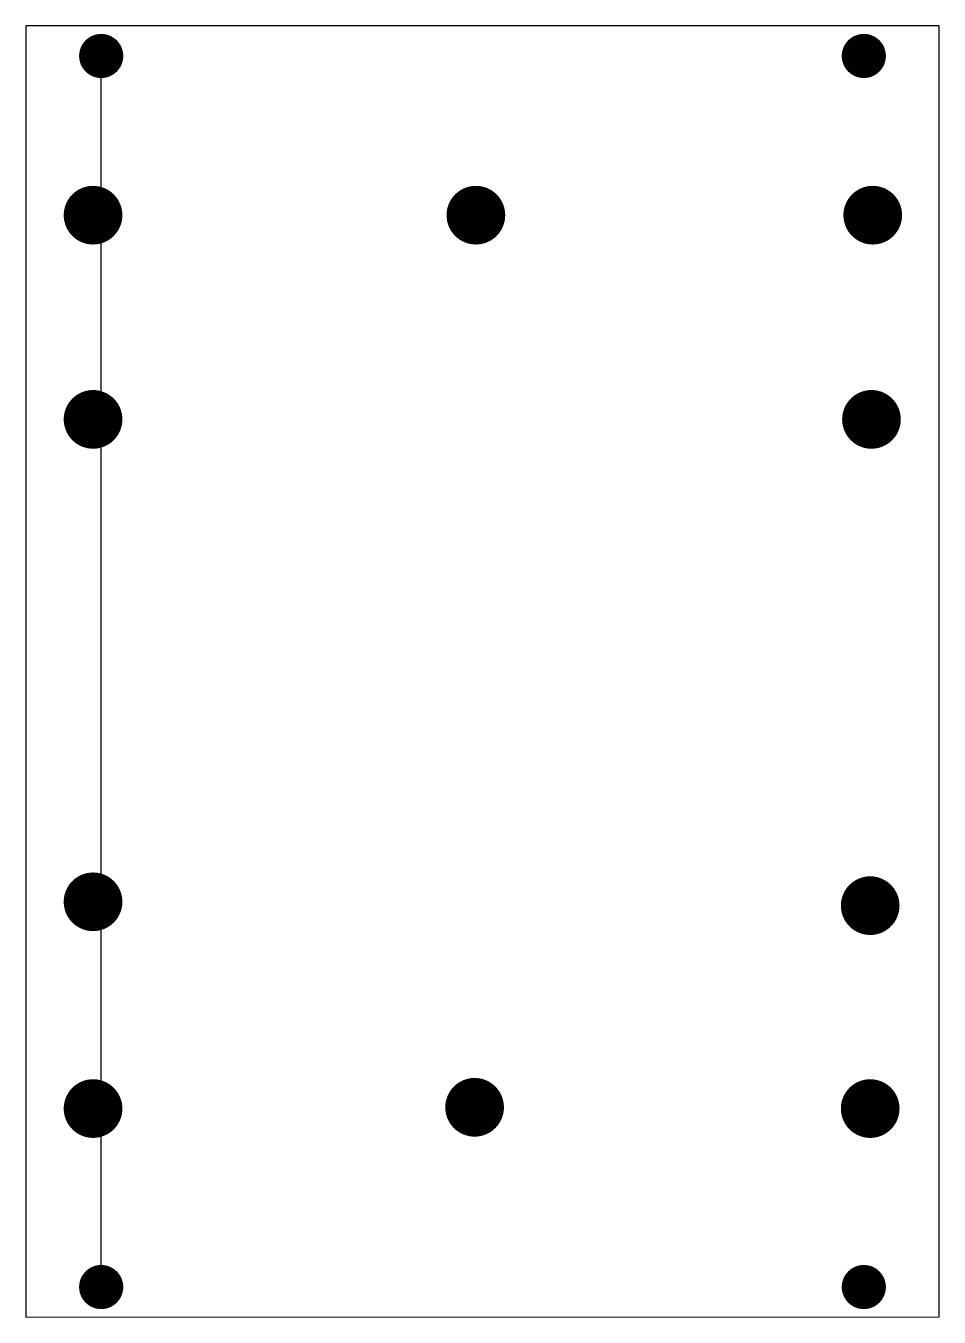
# Model space of a CAD drawing. Extents: x 0 to 91, y 0 to 128.
import ezdxf

# ---------------------------------------------------------------- set-up
doc = ezdxf.new("R2010")
doc.units = 0
for name, color, linetype in [('18', 82, 'CONTINUOUS'), ('19', 53, 'CONTINUOUS'), ('20', 7, 'CONTINUOUS'), ('21', 253, 'CONTINUOUS'), ('23', 7, 'CONTINUOUS'), ('29', 253, 'CONTINUOUS'), ('30', 253, 'CONTINUOUS'), ('39', 22, 'CONTINUOUS'), ('40', 175, 'CONTINUOUS'), ('41', 22, 'CONTINUOUS'), ('42', 175, 'CONTINUOUS'), ('43', 82, 'CONTINUOUS'), ('44', 253, 'CONTINUOUS'), ('51', 253, 'CONTINUOUS')]:
    doc.layers.add(name, color=color, linetype=linetype)

# ---------------------------------------------------------------- blocks, each defined once
blk = doc.blocks.new('ROUNDV')
at = {"const_width": 0.5}
blk.add_lwpolyline([(0, -0.25, 1), (0, 0.25, 1), (0, -0.25)], format="xyb", dxfattribs=at)

msp = doc.modelspace()

# ---------------------------------------------------------------- linework, layer by layer
at = {"layer": '19'}
msp.add_line((7.5, 2.952), (7.5, 125.452), dxfattribs=at)
at = {"layer": '20'}
for p, q in [((90.9, 128.452), (0, 128.452)), ((0, 128.452), (0, -0.048)), ((90.9, 0), (90.9, 128.452)), ((0, -0.048), (90.9, 0))]:
    msp.add_line(p, q, dxfattribs=at)
for centre in [(6.691, 109.61), (44.791, 109.61), (84.288, 109.61), (6.691, 89.29), (84.161, 89.29), (6.691, 41.284), (84.034, 40.903), (6.691, 20.71), (44.664, 20.837), (84.034, 20.71)]:
    msp.add_circle(centre, 1.6, dxfattribs=at)
at = {"layer": '21'}
for points, const_width in [([(6.691, 106.816, 1), (6.691, 112.404, 1), (6.691, 106.816)], 0.1524), ([(44.791, 106.816, 1), (44.791, 112.404, 1), (44.791, 106.816)], 0.1524), ([(84.288, 106.816, 1), (84.288, 112.404, 1), (84.288, 106.816)], 0.1524), ([(6.691, 108.11, 1), (6.691, 111.11, 1), (6.691, 108.11)], 0.2032), ([(44.791, 108.11, 1), (44.791, 111.11, 1), (44.791, 108.11)], 0.2032), ([(84.288, 108.11, 1), (84.288, 111.11, 1), (84.288, 108.11)], 0.2032), ([(6.691, 86.496, 1), (6.691, 92.084, 1), (6.691, 86.496)], 0.1524), ([(84.161, 86.496, 1), (84.161, 92.084, 1), (84.161, 86.496)], 0.1524), ([(6.691, 87.79, 1), (6.691, 90.79, 1), (6.691, 87.79)], 0.2032), ([(84.161, 87.79, 1), (84.161, 90.79, 1), (84.161, 87.79)], 0.2032), ([(6.691, 38.49, 1), (6.691, 44.078, 1), (6.691, 38.49)], 0.1524), ([(84.034, 38.109, 1), (84.034, 43.697, 1), (84.034, 38.109)], 0.1524), ([(6.691, 39.784, 1), (6.691, 42.784, 1), (6.691, 39.784)], 0.2032), ([(84.034, 39.403, 1), (84.034, 42.403, 1), (84.034, 39.403)], 0.2032), ([(6.691, 17.916, 1), (6.691, 23.504, 1), (6.691, 17.916)], 0.1524), ([(44.664, 18.043, 1), (44.664, 23.631, 1), (44.664, 18.043)], 0.1524), ([(84.034, 17.916, 1), (84.034, 23.504, 1), (84.034, 17.916)], 0.1524), ([(6.691, 19.21, 1), (6.691, 22.21, 1), (6.691, 19.21)], 0.2032), ([(44.664, 19.337, 1), (44.664, 22.337, 1), (44.664, 19.337)], 0.2032), ([(84.034, 19.21, 1), (84.034, 22.21, 1), (84.034, 19.21)], 0.2032)]:
    msp.add_lwpolyline(points, format="xyb", dxfattribs=dict(at, const_width=const_width))
at = {"layer": '23'}
for p in [(6.691, 109.61), (44.791, 109.61), (84.288, 109.61), (6.691, 89.29), (84.161, 89.29), (6.691, 41.284), (84.034, 40.903), (6.691, 20.71), (44.664, 20.837), (84.034, 20.71)]:
    msp.add_point(p, dxfattribs=at)
at = {"layer": '29', "const_width": 1.7016}
for points in [[(6.691, 108.7592, 1), (6.691, 110.4608, 1), (6.691, 108.7592)], [(44.791, 108.7592, 1), (44.791, 110.4608, 1), (44.791, 108.7592)], [(84.288, 108.7592, 1), (84.288, 110.4608, 1), (84.288, 108.7592)], [(6.691, 88.4392, 1), (6.691, 90.1408, 1), (6.691, 88.4392)], [(84.161, 88.4392, 1), (84.161, 90.1408, 1), (84.161, 88.4392)], [(6.691, 40.4332, 1), (6.691, 42.1348, 1), (6.691, 40.4332)], [(84.034, 40.0522, 1), (84.034, 41.7538, 1), (84.034, 40.0522)], [(6.691, 19.8592, 1), (6.691, 21.5608, 1), (6.691, 19.8592)], [(44.664, 19.9862, 1), (44.664, 21.6878, 1), (44.664, 19.9862)], [(84.034, 19.8592, 1), (84.034, 21.5608, 1), (84.034, 19.8592)]]:
    msp.add_lwpolyline(points, format="xyb", dxfattribs=at)
at = {"layer": '30', "const_width": 1.7016}
for points in [[(6.691, 108.7592, 1), (6.691, 110.4608, 1), (6.691, 108.7592)], [(44.791, 108.7592, 1), (44.791, 110.4608, 1), (44.791, 108.7592)], [(84.288, 108.7592, 1), (84.288, 110.4608, 1), (84.288, 108.7592)], [(6.691, 88.4392, 1), (6.691, 90.1408, 1), (6.691, 88.4392)], [(84.161, 88.4392, 1), (84.161, 90.1408, 1), (84.161, 88.4392)], [(6.691, 40.4332, 1), (6.691, 42.1348, 1), (6.691, 40.4332)], [(84.034, 40.0522, 1), (84.034, 41.7538, 1), (84.034, 40.0522)], [(6.691, 19.8592, 1), (6.691, 21.5608, 1), (6.691, 19.8592)], [(44.664, 19.9862, 1), (44.664, 21.6878, 1), (44.664, 19.9862)], [(84.034, 19.8592, 1), (84.034, 21.5608, 1), (84.034, 19.8592)]]:
    msp.add_lwpolyline(points, format="xyb", dxfattribs=at)
at = {"layer": '39', "const_width": 2.032}
for points in [[(6.691, 107.705, 1), (6.691, 111.515, 1), (6.691, 107.705)], [(44.791, 107.705, 1), (44.791, 111.515, 1), (44.791, 107.705)], [(84.288, 107.705, 1), (84.288, 111.515, 1), (84.288, 107.705)], [(6.691, 87.385, 1), (6.691, 91.195, 1), (6.691, 87.385)], [(84.161, 87.385, 1), (84.161, 91.195, 1), (84.161, 87.385)], [(6.691, 39.379, 1), (6.691, 43.189, 1), (6.691, 39.379)], [(84.034, 38.998, 1), (84.034, 42.808, 1), (84.034, 38.998)], [(6.691, 18.805, 1), (6.691, 22.615, 1), (6.691, 18.805)], [(44.664, 18.932, 1), (44.664, 22.742, 1), (44.664, 18.932)], [(84.034, 18.805, 1), (84.034, 22.615, 1), (84.034, 18.805)]]:
    msp.add_lwpolyline(points, format="xyb", dxfattribs=at)
at = {"layer": '40', "const_width": 2.032}
for points in [[(6.691, 107.705, 1), (6.691, 111.515, 1), (6.691, 107.705)], [(44.791, 107.705, 1), (44.791, 111.515, 1), (44.791, 107.705)], [(84.288, 107.705, 1), (84.288, 111.515, 1), (84.288, 107.705)], [(6.691, 87.385, 1), (6.691, 91.195, 1), (6.691, 87.385)], [(84.161, 87.385, 1), (84.161, 91.195, 1), (84.161, 87.385)], [(6.691, 39.379, 1), (6.691, 43.189, 1), (6.691, 39.379)], [(84.034, 38.998, 1), (84.034, 42.808, 1), (84.034, 38.998)], [(6.691, 18.805, 1), (6.691, 22.615, 1), (6.691, 18.805)], [(44.664, 18.932, 1), (44.664, 22.742, 1), (44.664, 18.932)], [(84.034, 18.805, 1), (84.034, 22.615, 1), (84.034, 18.805)]]:
    msp.add_lwpolyline(points, format="xyb", dxfattribs=at)
at = {"layer": '41', "const_width": 2.032}
for points in [[(6.691, 107.705, 1), (6.691, 111.515, 1), (6.691, 107.705)], [(44.791, 107.705, 1), (44.791, 111.515, 1), (44.791, 107.705)], [(84.288, 107.705, 1), (84.288, 111.515, 1), (84.288, 107.705)], [(6.691, 87.385, 1), (6.691, 91.195, 1), (6.691, 87.385)], [(84.161, 87.385, 1), (84.161, 91.195, 1), (84.161, 87.385)], [(6.691, 39.379, 1), (6.691, 43.189, 1), (6.691, 39.379)], [(84.034, 38.998, 1), (84.034, 42.808, 1), (84.034, 38.998)], [(6.691, 18.805, 1), (6.691, 22.615, 1), (6.691, 18.805)], [(44.664, 18.932, 1), (44.664, 22.742, 1), (44.664, 18.932)], [(84.034, 18.805, 1), (84.034, 22.615, 1), (84.034, 18.805)]]:
    msp.add_lwpolyline(points, format="xyb", dxfattribs=at)
at = {"layer": '42', "const_width": 2.032}
for points in [[(6.691, 107.705, 1), (6.691, 111.515, 1), (6.691, 107.705)], [(44.791, 107.705, 1), (44.791, 111.515, 1), (44.791, 107.705)], [(84.288, 107.705, 1), (84.288, 111.515, 1), (84.288, 107.705)], [(6.691, 87.385, 1), (6.691, 91.195, 1), (6.691, 87.385)], [(84.161, 87.385, 1), (84.161, 91.195, 1), (84.161, 87.385)], [(6.691, 39.379, 1), (6.691, 43.189, 1), (6.691, 39.379)], [(84.034, 38.998, 1), (84.034, 42.808, 1), (84.034, 38.998)], [(6.691, 18.805, 1), (6.691, 22.615, 1), (6.691, 18.805)], [(44.664, 18.932, 1), (44.664, 22.742, 1), (44.664, 18.932)], [(84.034, 18.805, 1), (84.034, 22.615, 1), (84.034, 18.805)]]:
    msp.add_lwpolyline(points, format="xyb", dxfattribs=at)
at = {"layer": '43', "const_width": 1.524}
for points in [[(6.691, 107.705, 1), (6.691, 111.515, 1), (6.691, 107.705)], [(44.791, 107.705, 1), (44.791, 111.515, 1), (44.791, 107.705)], [(84.288, 107.705, 1), (84.288, 111.515, 1), (84.288, 107.705)], [(6.691, 87.385, 1), (6.691, 91.195, 1), (6.691, 87.385)], [(84.161, 87.385, 1), (84.161, 91.195, 1), (84.161, 87.385)], [(6.691, 39.379, 1), (6.691, 43.189, 1), (6.691, 39.379)], [(84.034, 38.998, 1), (84.034, 42.808, 1), (84.034, 38.998)], [(6.691, 18.805, 1), (6.691, 22.615, 1), (6.691, 18.805)], [(44.664, 18.932, 1), (44.664, 22.742, 1), (44.664, 18.932)], [(84.034, 18.805, 1), (84.034, 22.615, 1), (84.034, 18.805)]]:
    msp.add_lwpolyline(points, format="xyb", dxfattribs=at)
at = {"layer": '44'}
for centre in [(7.5, 125.452), (83.4, 125.452), (7.5, 2.952), (83.4, 2.952)]:
    msp.add_circle(centre, 1.5, dxfattribs=at)
at = {"layer": '51'}
for points, const_width in [([(6.691, 111.388, 0.4142), (4.913, 109.61)], 2.286), ([(44.791, 111.388, 0.4142), (43.013, 109.61)], 2.286), ([(84.288, 111.388, 0.4142), (82.51, 109.61)], 2.286), ([(6.691, 107.832, 0.4142), (8.469, 109.61)], 2.286), ([(44.791, 107.832, 0.4142), (46.569, 109.61)], 2.286), ([(84.288, 107.832, 0.4142), (86.066, 109.61)], 2.286), ([(6.691, 108.975, 1), (6.691, 110.245, 1), (6.691, 108.975)], 0.4572), ([(44.791, 108.975, 1), (44.791, 110.245, 1), (44.791, 108.975)], 0.4572), ([(84.288, 108.975, 1), (84.288, 110.245, 1), (84.288, 108.975)], 0.4572), ([(6.691, 91.068, 0.4142), (4.913, 89.29)], 2.286), ([(84.161, 91.068, 0.4142), (82.383, 89.29)], 2.286), ([(6.691, 87.512, 0.4142), (8.469, 89.29)], 2.286), ([(6.691, 88.655, 1), (6.691, 89.925, 1), (6.691, 88.655)], 0.4572), ([(84.161, 87.512, 0.4142), (85.939, 89.29)], 2.286), ([(84.161, 88.655, 1), (84.161, 89.925, 1), (84.161, 88.655)], 0.4572), ([(6.691, 43.062, 0.4142), (4.913, 41.284)], 2.286), ([(84.034, 42.681, 0.4142), (82.256, 40.903)], 2.286), ([(6.691, 39.506, 0.4142), (8.469, 41.284)], 2.286), ([(6.691, 40.649, 1), (6.691, 41.919, 1), (6.691, 40.649)], 0.4572), ([(84.034, 39.125, 0.4142), (85.812, 40.903)], 2.286), ([(84.034, 40.268, 1), (84.034, 41.538, 1), (84.034, 40.268)], 0.4572), ([(6.691, 22.488, 0.4142), (4.913, 20.71)], 2.286), ([(44.664, 22.615, 0.4142), (42.886, 20.837)], 2.286), ([(84.034, 22.488, 0.4142), (82.256, 20.71)], 2.286), ([(6.691, 18.932, 0.4142), (8.469, 20.71)], 2.286), ([(44.664, 19.059, 0.4142), (46.442, 20.837)], 2.286), ([(84.034, 18.932, 0.4142), (85.812, 20.71)], 2.286), ([(6.691, 20.075, 1), (6.691, 21.345, 1), (6.691, 20.075)], 0.4572), ([(44.664, 20.202, 1), (44.664, 21.472, 1), (44.664, 20.202)], 0.4572), ([(84.034, 20.075, 1), (84.034, 21.345, 1), (84.034, 20.075)], 0.4572)]:
    msp.add_lwpolyline(points, format="xyb", dxfattribs=dict(at, const_width=const_width))

# ---------------------------------------------------------------- block references
at = {"layer": '18', "xscale": 4.191, "yscale": 4.191}
for p in [(7.5, 125.452), (7.5, 125.452), (83.4, 125.452), (83.4, 125.452), (7.5, 2.952), (7.5, 2.952), (83.4, 2.952), (83.4, 2.952)]:
    msp.add_blockref('ROUNDV', p, dxfattribs=at)
at = {"layer": '29', "xscale": 4.3942, "yscale": 4.3942}
for p in [(7.5, 125.452), (83.4, 125.452), (7.5, 2.952), (83.4, 2.952)]:
    msp.add_blockref('ROUNDV', p, dxfattribs=at)
at = {"layer": '30', "xscale": 4.3942, "yscale": 4.3942}
for p in [(7.5, 125.452), (83.4, 125.452), (7.5, 2.952), (83.4, 2.952)]:
    msp.add_blockref('ROUNDV', p, dxfattribs=at)

doc.saveas('drawing.dxf')
